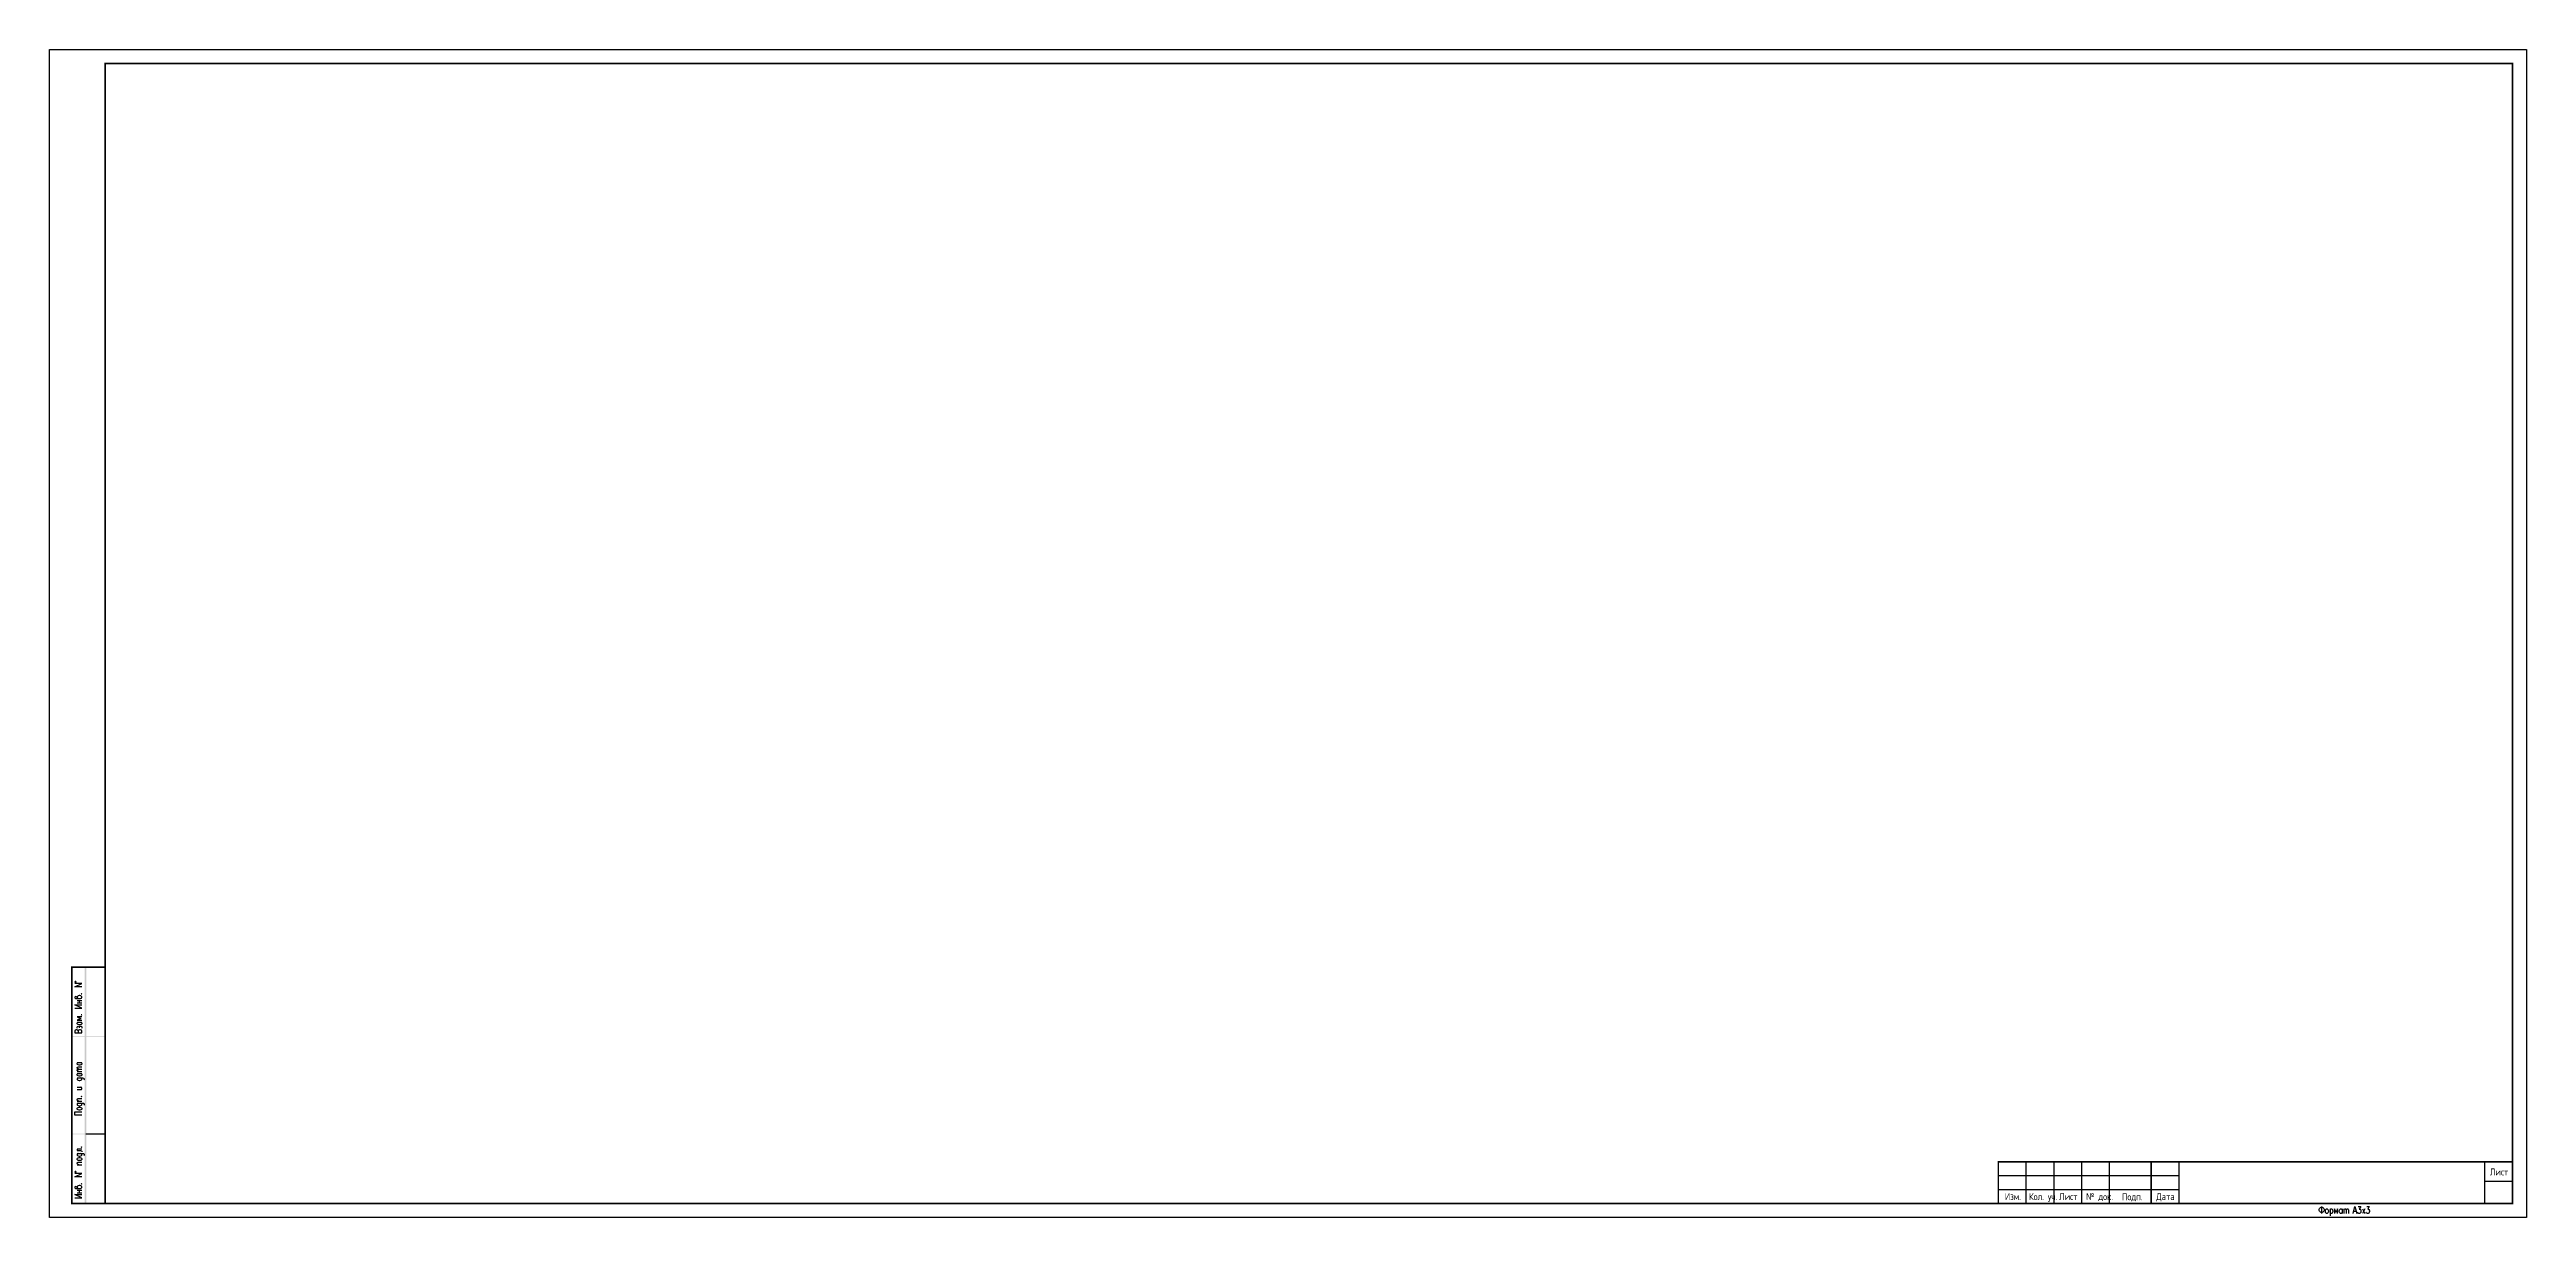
# Model space of a CAD drawing. Header units: millimetres. Extents: x 2049 to 2940, y 1657 to 2077.
import ezdxf
from ezdxf.enums import TextEntityAlignment as Align

# ---------------------------------------------------------------- set-up
doc = ezdxf.new("R2010")
doc.units = ezdxf.units.MM
doc.layers.add('PDF _КИА_РАМКИ-ШТАМПЫ', color=7, linetype='Continuous')
doc.layers.add('ФОРМАТ', color=7, linetype='Continuous')
doc.layers.add('Таблицы', color=7, linetype='Continuous', lineweight=25)
doc.styles.add('GOSTA-2.5-1', font='', dxfattribs={"width": 0.9, "height": 2.5})
doc.styles.add('ROMANS0-60', font='romans.shx', dxfattribs={"width": 0.6})
doc.styles.add('ROMANS0-70', font='romans.shx', dxfattribs={"width": 0.7})
doc.styles.get('GOSTA-2.5-1').set_extended_font_data('GOST Type AU')

# ---------------------------------------------------------------- blocks, each defined once
blk = doc.blocks.new('FrameOther')
at = {"layer": 'PDF _КИА_РАМКИ-ШТАМПЫ', "lineweight": 25}
for points in [[(0, 0), (890.95, 0), (890.95, -420.01), (0, -420.01)], [(11.39, -339.61), (11.47, -339.65), (11.6, -339.61), (11.47, -339.52)], [(11.39, -347.18), (11.47, -347.27), (11.6, -347.18), (11.47, -347.1)], [(9.95, -381.01), (9.95, -380.76), (10.08, -380.63), (10.29, -380.46), (10.67, -380.38), (10.88, -380.38), (11.26, -380.46), (11.47, -380.63), (11.6, -380.76), (11.6, -381.01), (11.47, -381.18), (11.26, -381.35), (10.88, -381.44), (10.67, -381.44), (10.29, -381.35), (10.08, -381.18)], [(11.39, -376.53), (11.47, -376.61), (11.6, -376.53), (11.47, -376.44)], [(9.95, -399.14), (9.95, -398.88), (10.08, -398.71), (10.29, -398.54), (10.67, -398.46), (10.88, -398.46), (11.26, -398.54), (11.47, -398.71), (11.6, -398.88), (11.6, -399.14), (11.47, -399.3), (11.26, -399.47), (10.88, -399.56), (10.67, -399.56), (10.29, -399.47), (10.08, -399.3)], [(11.39, -394.73), (11.47, -394.82), (11.6, -394.73), (11.47, -394.65)], [(11.39, -407.9), (11.47, -407.98), (11.6, -407.9), (11.47, -407.82)], [(817.11, -416.28), (817.45, -416.28), (817.7, -416.41), (817.87, -416.54), (818.04, -416.75), (818.13, -417), (818.13, -417.47), (818.04, -417.72), (817.87, -417.98), (817.7, -418.06), (817.45, -418.19), (817.11, -418.19), (816.86, -418.06), (816.69, -417.98), (816.52, -417.72), (816.43, -417.47), (816.43, -417), (816.52, -416.75), (816.69, -416.54), (816.86, -416.41)], [(819.02, -416.88), (819.27, -416.88), (819.44, -417), (819.61, -417.26), (819.69, -417.6), (819.69, -417.85), (819.61, -418.19), (819.44, -418.44), (819.27, -418.57), (819.02, -418.57), (818.89, -418.44), (818.72, -418.19), (818.64, -417.85), (818.64, -417.6), (818.72, -417.26), (818.89, -417)]]:
    blk.add_lwpolyline(points, close=True, dxfattribs=at)
at = {"layer": 'PDF _КИА_РАМКИ-ШТАМПЫ', "lineweight": 0, "const_width": 0.593}
blk.add_lwpolyline([(19.98, -5), (885.96, -5), (885.96, -415.01), (19.98, -415.01)], close=True, dxfattribs=at)
at = {"layer": 'PDF _КИА_РАМКИ-ШТАМПЫ', "lineweight": 25}
for points in [[(885.96, -5), (884.98, -5)], [(11.6, -337.07), (9.1, -337.07), (11.6, -335.92), (9.1, -335.92)], [(10.29, -341.26), (10.08, -341.09), (9.95, -340.92), (9.7, -340.66), (9.48, -340.58), (9.23, -340.66), (9.1, -340.75), (9.1, -341), (9.23, -341.17), (9.36, -341.26), (11.14, -341.26), (11.39, -341.17), (11.47, -341.09), (11.6, -340.92), (11.6, -340.66), (11.47, -340.5), (11.26, -340.33), (10.88, -340.24), (10.67, -340.24), (10.29, -340.33), (10.08, -340.5), (9.95, -340.66), (9.95, -340.92)], [(9.1, -344.69), (11.6, -344.69), (9.1, -343.5), (11.6, -343.5)], [(9.95, -341.93), (11.6, -341.93)], [(9.95, -342.82), (11.6, -342.82)], [(10.75, -342.82), (10.75, -341.93)], [(10.29, -352.9), (10.16, -352.69), (10.08, -352.6), (9.82, -352.52), (9.57, -352.52), (9.36, -352.6), (9.23, -352.69), (9.1, -352.9), (9.1, -353.66), (11.6, -353.66), (11.6, -352.9), (11.47, -352.69), (11.39, -352.6), (11.14, -352.52), (10.75, -352.52), (10.54, -352.6), (10.42, -352.69), (10.29, -352.9), (10.29, -353.66)], [(11.6, -347.9), (9.95, -347.9), (11.26, -348.5), (9.95, -349.09), (11.6, -349.09)], [(11.26, -349.77), (11.47, -349.94), (11.6, -350.11), (11.6, -350.32), (11.47, -350.49), (11.39, -350.57), (11.26, -350.66), (10.88, -350.74), (10.67, -350.74), (10.29, -350.66), (10.08, -350.49), (9.95, -350.32), (9.95, -350.11), (10.08, -349.94), (10.29, -349.77)], [(9.95, -349.77), (11.6, -349.77)], [(10.08, -352.1), (9.95, -351.84), (9.95, -351.59), (10.08, -351.33), (10.29, -351.25), (10.54, -351.33), (10.67, -351.5), (10.67, -351.76)], [(10.67, -351.5), (10.75, -351.33), (10.88, -351.25), (11.14, -351.16), (11.39, -351.25), (11.47, -351.33), (11.6, -351.5), (11.6, -351.84), (11.47, -352.1)], [(11.26, -364.29), (11.47, -364.46), (11.6, -364.63), (11.6, -364.88), (11.47, -365.01), (11.39, -365.09), (11.26, -365.18), (10.88, -365.26), (10.67, -365.26), (10.29, -365.18), (10.08, -365.01), (9.95, -364.88), (9.95, -364.63), (10.08, -364.46), (10.29, -364.29)], [(9.95, -364.29), (11.6, -364.29)], [(10.42, -366.7), (10.08, -366.45), (9.95, -366.28), (9.95, -366.11), (10.08, -365.94), (10.42, -365.86), (11.6, -365.86)], [(10.42, -367.55), (10.08, -367.3), (9.95, -367.13), (9.95, -366.96), (10.08, -366.79), (10.42, -366.7), (11.6, -366.7)], [(9.95, -367.55), (11.6, -367.55)], [(11.26, -368.19), (11.47, -368.35), (11.6, -368.52), (11.6, -368.78), (11.47, -368.95), (11.39, -369.03), (11.26, -369.12), (10.88, -369.2), (10.67, -369.2), (10.29, -369.12), (10.08, -368.95), (9.95, -368.78), (9.95, -368.52), (10.08, -368.35), (10.29, -368.19)], [(9.95, -368.19), (11.6, -368.19)], [(10.29, -369.79), (10.16, -369.88), (10.08, -369.96), (9.95, -370.13), (9.95, -370.34), (10.08, -370.51), (10.29, -370.68), (10.67, -370.77), (10.88, -370.77), (11.26, -370.68), (11.47, -370.51), (11.6, -370.34), (11.6, -370.13), (11.47, -369.96), (11.26, -369.79)], [(9.95, -369.79), (11.86, -369.79), (12.19, -369.88), (12.32, -369.96), (12.45, -370.13), (12.45, -370.34), (12.32, -370.51)], [(9.95, -374.03), (11.14, -374.03), (11.47, -373.94), (11.6, -373.77), (11.6, -373.52), (11.47, -373.35), (11.14, -373.1)], [(9.95, -373.1), (11.6, -373.1)], [(11.6, -383.22), (9.1, -383.22), (9.1, -382.03), (11.6, -382.03)], [(10.42, -378.18), (10.08, -377.97), (9.95, -377.8), (9.95, -377.54), (10.08, -377.37), (10.29, -377.29), (11.6, -377.29)], [(9.95, -378.18), (11.6, -378.18)], [(10.29, -378.85), (10.16, -378.94), (10.08, -379.02), (9.95, -379.19), (9.95, -379.45), (10.08, -379.62), (10.29, -379.79), (10.67, -379.87), (10.88, -379.87), (11.26, -379.79), (11.47, -379.62), (11.6, -379.45), (11.6, -379.19), (11.47, -379.02), (11.26, -378.85)], [(9.95, -378.85), (11.86, -378.85), (12.19, -378.94), (12.32, -379.02), (12.45, -379.19), (12.45, -379.45), (12.32, -379.62)], [(13, -389.99), (19.98, -389.99)], [(11.6, -395.45), (9.95, -395.45), (9.95, -395.96), (11.14, -395.96), (11.47, -396.04), (11.6, -396.21), (11.6, -396.38)], [(10.29, -396.98), (10.16, -397.06), (10.08, -397.15), (9.95, -397.31), (9.95, -397.57), (10.08, -397.7), (10.29, -397.87), (10.67, -397.95), (10.88, -397.95), (11.26, -397.87), (11.47, -397.7), (11.6, -397.57), (11.6, -397.31), (11.47, -397.15), (11.26, -396.98)], [(9.95, -396.98), (11.86, -396.98), (12.19, -397.06), (12.32, -397.15), (12.45, -397.31), (12.45, -397.57), (12.32, -397.7)], [(10.42, -401.04), (10.08, -400.79), (9.95, -400.62), (9.95, -400.36), (10.08, -400.24), (10.29, -400.15), (11.6, -400.15)], [(11.6, -405.4), (9.1, -405.4), (11.6, -404.22), (9.1, -404.22)], [(10.29, -409.55), (10.08, -409.38), (9.95, -409.21), (9.7, -408.96), (9.48, -408.87), (9.23, -408.96), (9.1, -409.04), (9.1, -409.3), (9.23, -409.47), (9.36, -409.55), (11.14, -409.55), (11.39, -409.47), (11.47, -409.38), (11.6, -409.21), (11.6, -408.96), (11.47, -408.79), (11.26, -408.62), (10.88, -408.53), (10.67, -408.53), (10.29, -408.62), (10.08, -408.79), (9.95, -408.96), (9.95, -409.21)], [(9.95, -401.04), (11.6, -401.04)], [(9.1, -412.98), (11.6, -412.98), (9.1, -411.79), (11.6, -411.79)], [(9.95, -410.23), (11.6, -410.23)], [(9.95, -411.12), (11.6, -411.12)], [(10.75, -411.12), (10.75, -410.23)], [(817.28, -416.07), (817.28, -418.57)], [(820.29, -416.88), (820.29, -419.37)], [(820.29, -417.26), (820.46, -417), (820.63, -416.88), (820.88, -416.88), (821.05, -417), (821.22, -417.26), (821.3, -417.6), (821.3, -417.85), (821.22, -418.19), (821.05, -418.44), (820.88, -418.57), (820.63, -418.57), (820.46, -418.44), (820.29, -418.19)], [(823.04, -418.57), (823.04, -416.88), (822.45, -418.19), (821.85, -416.88), (821.85, -418.57)], [(824.61, -418.19), (824.44, -418.44), (824.27, -418.57), (824.06, -418.57), (823.89, -418.44), (823.8, -418.32), (823.72, -418.19), (823.63, -417.85), (823.63, -417.6), (823.72, -417.26), (823.89, -417), (824.06, -416.88), (824.27, -416.88), (824.44, -417), (824.61, -417.26)], [(824.61, -416.88), (824.61, -418.57)], [(825.28, -416.88), (825.28, -418.57)], [(825.28, -417.38), (825.54, -417), (825.71, -416.88), (825.88, -416.88), (826.05, -417), (826.13, -417.38), (826.13, -418.57)], [(826.13, -417.38), (826.38, -417), (826.55, -416.88), (826.72, -416.88), (826.85, -417), (826.93, -417.38), (826.93, -418.57)], [(828.59, -418.57), (829.26, -416.07), (829.9, -418.57)], [(828.84, -417.72), (829.64, -417.72)], [(830.41, -416.07), (831.34, -416.07), (830.83, -417), (831.08, -417), (831.25, -417.13), (831.34, -417.26), (831.42, -417.6), (831.42, -417.85), (831.34, -418.19), (831.17, -418.44), (830.91, -418.57), (830.66, -418.57), (830.41, -418.44), (830.32, -418.32), (830.24, -418.06)], [(831.93, -416.88), (832.82, -418.57)], [(832.82, -416.88), (831.93, -418.57)], [(833.5, -416.07), (834.43, -416.07), (833.92, -417), (834.17, -417), (834.34, -417.13), (834.43, -417.26), (834.51, -417.6), (834.51, -417.85), (834.43, -418.19), (834.26, -418.44), (834.01, -418.57), (833.75, -418.57), (833.5, -418.44), (833.41, -418.32), (833.33, -418.06)]]:
    blk.add_lwpolyline(points, dxfattribs=at)
at = {"layer": 'PDF _КИА_РАМКИ-ШТАМПЫ', "lineweight": 0}
blk.add_lwpolyline([(19.98, -415.01, 0.593, 0.593, 0), (7.98, -415.01, 0.635, 0.635, 0), (7.98, -329.99, 0.593, 0.593, 0), (19.98, -329.99, 0, 0, 0)], format="xyseb", dxfattribs=at)
at = {"layer": 'PDF _КИА_РАМКИ-ШТАМПЫ', "lineweight": 25}
for points in [[(9.34, -335.16), (9.21, -335.16), (9.1, -335.23), (9.1, -335.31)], [(9.1, -335.31), (9.1, -335.39), (9.21, -335.46), (9.34, -335.46)], [(9.57, -335.31), (9.57, -335.23), (9.46, -335.16), (9.34, -335.16)], [(9.34, -335.46), (9.46, -335.46), (9.57, -335.39), (9.57, -335.31)], [(9.34, -403.45), (9.21, -403.45), (9.1, -403.52), (9.1, -403.6)], [(9.1, -403.6), (9.1, -403.68), (9.21, -403.75), (9.34, -403.75)], [(9.57, -403.6), (9.57, -403.52), (9.46, -403.45), (9.34, -403.45)], [(9.34, -403.75), (9.46, -403.75), (9.57, -403.68), (9.57, -403.6)]]:
    blk.add_open_spline(points, degree=3, dxfattribs=at)
at = {"layer": 'PDF _КИА_РАМКИ-ШТАМПЫ', "transparency": 33554559}
for points in [[(12.66, -415.01), (13.29, -415.01), (12.66, -329.99)], [(13.29, -415.01), (12.66, -329.99), (13.29, -329.99)], [(7.96, -354.85), (7.96, -355.14), (19.98, -354.85)], [(7.96, -355.14), (19.98, -354.85), (19.98, -355.14)], [(7.96, -389.86), (7.96, -390.16), (19.98, -389.86)], [(7.96, -390.16), (19.98, -389.86), (19.98, -390.16)]]:
    blk.add_solid(points, dxfattribs=at)
at = {"layer": 'ФОРМАТ'}
blk.add_line((700.96, -400.01), (765.96, -400.01), dxfattribs=at)
at = {"layer": 'ФОРМАТ', "const_width": 0.5}
blk.add_lwpolyline([(700.96, -400.01), (700.96, -415.01), (885.96, -415.01), (885.96, -400.01)], close=True, dxfattribs=at)
for points in [[(710.96, -400.01), (710.96, -415.01)], [(720.96, -400.01), (720.96, -415.01)], [(730.96, -400.01), (730.96, -415.01)], [(740.96, -400.01), (740.96, -415.01)], [(755.96, -400.01), (755.96, -415.01)], [(765.96, -400.01), (765.96, -415.01)], [(875.96, -400.01), (875.96, -415.01)], [(700.96, -405.01), (765.96, -405.01)], [(700.96, -410.01), (765.96, -410.01)], [(875.96, -407.01), (885.96, -407.01)]]:
    blk.add_lwpolyline(points, dxfattribs=at)
at = {"layer": 'ФОРМАТ', "style": 'GOSTA-2.5-1', "width": 0.95}
for s, p in [('Лист', (877.79, -405.65)), ('Изм.', (703.32, -414.51)), ('Кол. уч.', (711.99, -414.51)), ('Лист', (722.82, -414.51)), ('№ док.', (732.57, -414.51)), ('Подп.', (745.46, -414.58)), ('Дата', (757.78, -414.51))]:
    blk.add_text(s, height=2.5, dxfattribs=at).set_placement(p, align=Align.BOTTOM_LEFT)
at = {"layer": 'ФОРМАТ', "flags": 8}
for tag, style, width, p in [('QTY2', 'ROMANS0-70', 0.65, (711.68, -404.73)), ('R2', 'ROMANS0-70', 0.7, (701.56, -405.01)), ('R1', 'ROMANS0-70', 0.7, (701.56, -410.01)), ('QTY1', 'ROMANS0-70', 0.65, (711.68, -409.73)), ('SH2', 'ROMANS0-70', 0.7, (721.66, -405.01)), ('SH1', 'ROMANS0-70', 0.7, (721.66, -410.01)), ('ND2', 'ROMANS0-60', 0.6, (731.61, -405.01)), ('ND1', 'ROMANS0-60', 0.6, (731.61, -410.01)), ('SIGN2', 'ROMANS0-70', 0.7, (741.66, -405.01)), ('SIGN1', 'ROMANS0-70', 0.7, (741.66, -410.01)), ('DATE2', 'ROMANS0-70', 0.43, (756.56, -405.01)), ('DATE1', 'ROMANS0-70', 0.43, (756.56, -410.01))]:
    blk.add_attdef(tag, text='', height=3, dxfattribs=dict(at, style=style, width=width)).set_placement(p, align=Align.BOTTOM_LEFT)
at = {"layer": 'ФОРМАТ', "style": 'ROMANS0-70', "width": 0.7, "flags": 8}
blk.add_attdef('SH', text='', height=3, dxfattribs=at).set_placement((880.8, -411.26), align=Align.MIDDLE_CENTER)

msp = doc.modelspace()

# ---------------------------------------------------------------- block references
at = {"layer": 'Таблицы'}
msp.add_blockref('FrameOther', (2048.67, 2076.85), dxfattribs=at)

doc.saveas('drawing.dxf')
